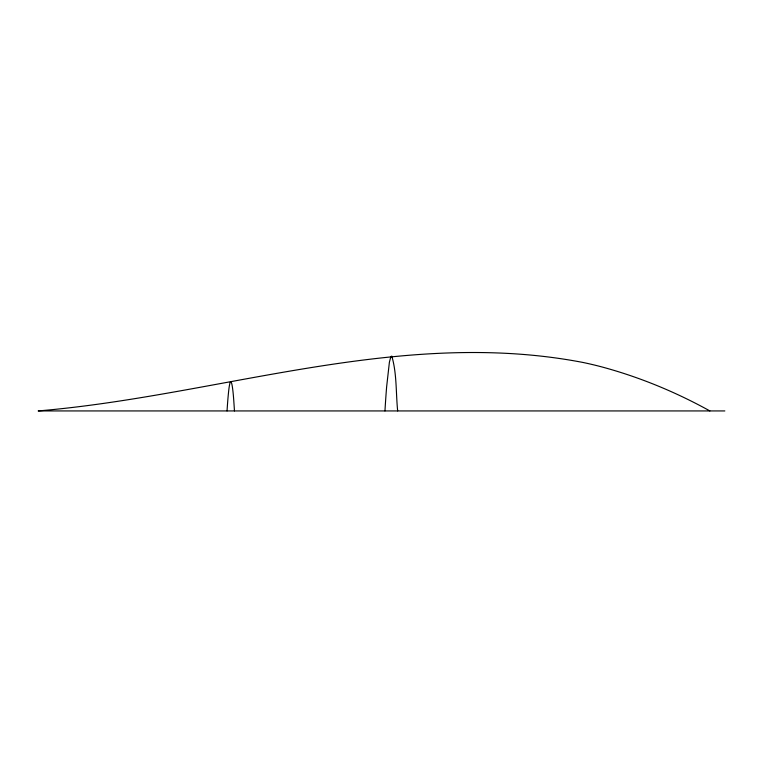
<?xml version="1.0" encoding="UTF-8"?>
<svg xmlns="http://www.w3.org/2000/svg" width="763" height="763" viewBox="0 0 763 763"><rect width="100%" height="100%" fill="white"/><g stroke="black" fill="none" stroke-linecap="round" stroke-linejoin="round"><path stroke-width="1.14" d="M724.85 410.933L38.15 410.933C219.563 395.701 399.802 327.26 582.922 362.444A368.281 368.281 0 0 1 600.605 366.593C638.688 376.731 675.417 391.858 709.886 410.933M397.666 410.933C395.816 392.754 396.96 373.67 391.8 356.102L390.837 356.722L389.397 362.215L386.631 386.831A412.793 14.755 -90 0 0 384.953 410.933M227.04 410.933A363.512 10.138 90 0 1 228.299 394.643C230.96 365.887 233.325 393.04 233.898 402.521A356.178 9.929 90 0 1 234.46 410.933"/></g></svg>
